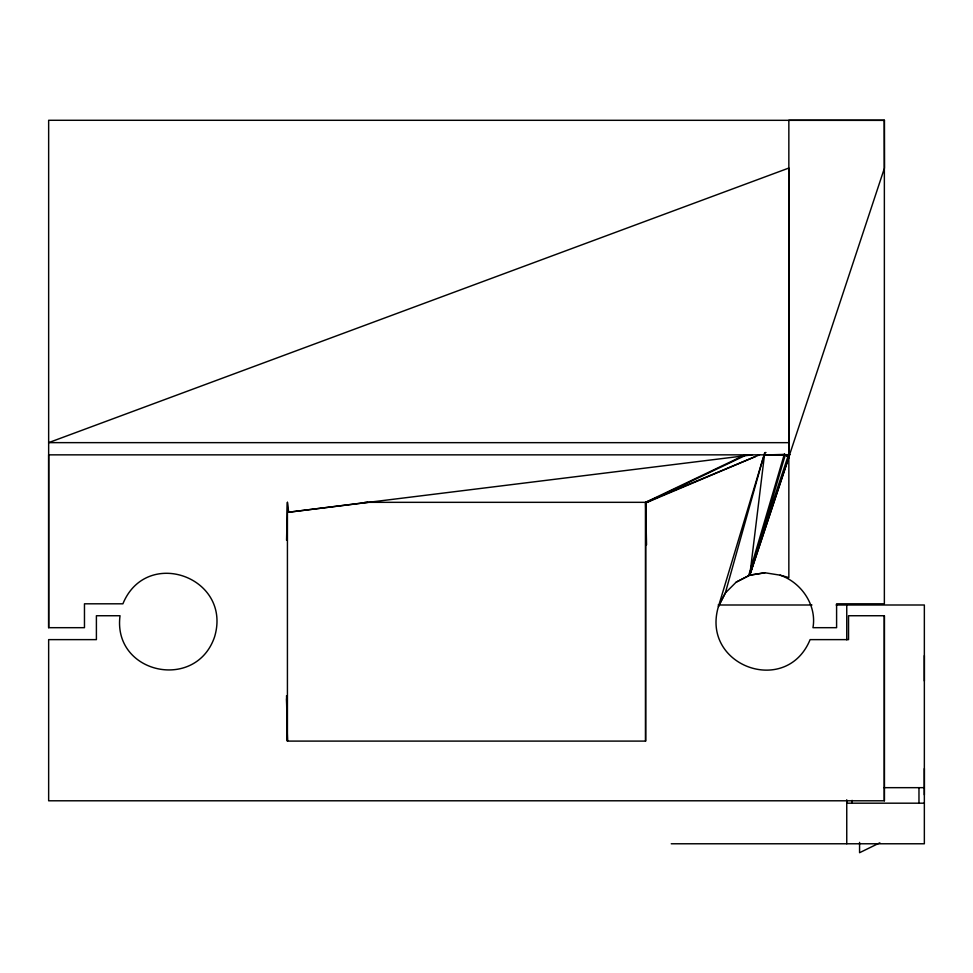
<?xml version="1.0" encoding="UTF-8"?>
<svg xmlns="http://www.w3.org/2000/svg" width="973" height="973" viewBox="0 0 973 973"><rect width="100%" height="100%" fill="white"/><g stroke="black" fill="none" stroke-linecap="round" stroke-linejoin="round"><path stroke-width="1.46" d="M765.982 452.518L764.754 452.676L718.415 606.593C700.621 666.031 786.512 697.167 810.108 639.626L848.541 639.626L848.541 615.739L884.36 615.739L884.36 800.791L48.65 800.791L48.65 639.626L96.4 639.626L96.4 615.739L120.032 615.739C112.43 673.62 195.889 691.961 214.583 636.841C232.389 577.39 146.497 546.267 122.902 603.807L84.469 603.807L84.469 627.682L48.65 627.682L48.65 454.853L788.848 454.853M286.536 698.699L287.424 741.098L645.586 741.098L645.586 502.323L364.68 502.336M764.754 452.676L749.818 575.14L764.973 572.769L780.091 575.165L788.848 577.573L788.848 120.287L884.457 120.324L48.65 120.287L48.65 627.682M846.753 843.773L846.753 799.952M846.753 639.833L846.753 604.999M859.573 842.399L859.573 852.713L879.835 842.825M884.36 800.791L884.36 615.751M751.557 569.351L750.694 572.258L884.457 168.086L884.36 120.287L884.36 603.807L836.598 603.807L836.598 627.682L812.966 627.682C816.967 605.157 801.326 582.426 780.091 575.165M918.974 803.187L918.974 787.668M924.35 680.966L924.35 655.595M286.561 540.283L287.424 502.336L288.665 512.212L367.709 502.336M763.185 457.882L725.347 592.922L718.415 606.593M784.323 454.245L750.609 568.828L787.838 456.787L784.323 454.245L788.945 457.152L749.818 575.14L736.196 582.122L725.371 592.946L718.585 606.021M750.475 569.874L748.833 574.836L749.842 575.165L764.973 572.769M736.196 582.122L749.818 575.14L785.393 454.561L764.097 454.853M645.586 741.098L645.586 502.336L744.357 455.242L747.459 454.853M759.524 454.853L645.586 502.323L645.841 502.895L744.625 455.79L752.129 454.853M645.841 502.895L755.352 456.592M288.665 512.212L744.625 455.79M784.773 454.561L764.729 454.853L790.161 454.659M718.147 604.999L811.956 604.999M836.16 604.999L924.35 604.999L924.35 843.773L671.248 843.773M884.031 787.668L924.35 787.668M924.35 803.187L846.753 803.187L846.753 800.365M788.945 442.666L48.65 442.642L788.848 168.049L788.848 457.115L787.838 456.787M645.586 502.336L646.546 544.844M286.548 695.634L287.424 741.098L287.424 502.323M924.35 768.561L924.35 794.832M852.117 800.365L852.117 803.187"/></g></svg>
